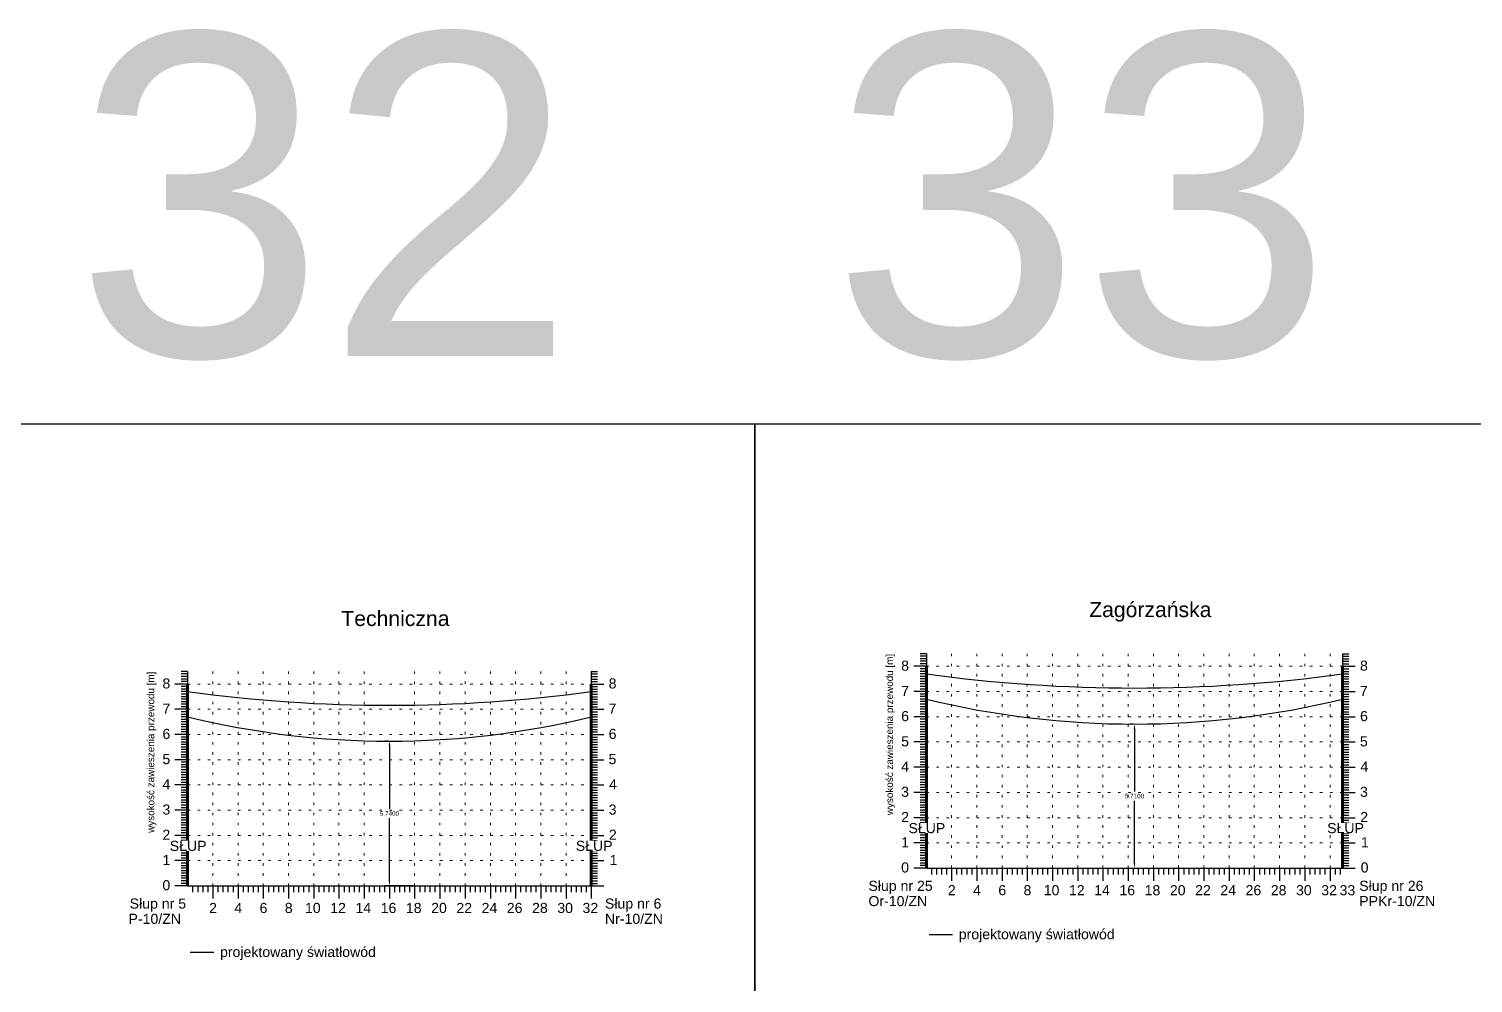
# Model space of a CAD drawing. Header units: metres. Extents: x -155 to 1812, y 681 to 886.
# Drawn here: x 625.8 to 683, y 838.4 to 876.2 of the extents above; entities that cross this region are included whole.
import ezdxf

# ---------------------------------------------------------------- set-up
doc = ezdxf.new("R2010")
doc.units = ezdxf.units.M
doc.header["$MEASUREMENT"] = 0
doc.linetypes.add('ACAD_ISO07W100', pattern=[3, 0, -3])
doc.styles.get("Standard").update_dxf_attribs({"font": 'arial.ttf'})
doc.dimstyles.get("Standard").update_dxf_attribs({"dimtxt": 0.18, "dimasz": 0.18, "dimexe": 0.18, "dimexo": 0.0625, "dimgap": 0.09, "dimtad": 0, "dimtih": 1, "dimtoh": 1, "dimdec": 4, "dimzin": 0, "dimdsep": 46, "dimtxsty": 'Standard', "dimcen": 0.09, "dimadec": 0, "dimazin": 0, "dimtfac": 1, "dimtdec": 4, "dimtofl": 0, "dimtmove": 0, "dimatfit": 3, "dimfxl": 1, "dimtolj": 1, "dimtzin": 0, "dimarcsym": 0})

# ---------------------------------------------------------------- blocks, each defined once
blk = doc.blocks.new('*D329')
at = {"color": 0, "lineweight": -2}
for p, q in [((640.001, 847.949), (639.882, 847.949)), ((640.062, 847.769), (640.062, 845.261)), ((640.062, 842.389), (640.062, 844.897)), ((640.999, 842.209), (639.882, 842.209))]:
    blk.add_line(p, q, dxfattribs=at)
at = {"color": 0}
for points in [[(640.092, 847.769), (640.032, 847.769), (640.062, 847.949)], [(640.032, 842.389), (640.092, 842.389), (640.062, 842.209)]]:
    blk.add_solid(points, dxfattribs=at)
at = {"layer": 'Defpoints', "color": 0}
for p in [(640.062, 847.949), (640.064, 847.949), (641.061, 842.209)]:
    blk.add_point(p, dxfattribs=at)
at = {"color": 0, "lineweight": 25, "insert": (640.062, 845.079), "char_height": 0.18, "attachment_point": 5}
blk.add_mtext('\\A1;5.7400', dxfattribs=at)
blk = doc.blocks.new('*D331')
at = {"color": 0, "lineweight": -2}
for p, q in [((669.53, 848.622), (669.412, 848.622)), ((669.592, 848.442), (669.592, 845.949)), ((669.592, 843.092), (669.592, 845.585)), ((664.005, 842.912), (669.772, 842.912))]:
    blk.add_line(p, q, dxfattribs=at)
at = {"color": 0}
for points in [[(669.622, 848.442), (669.562, 848.442), (669.592, 848.622)], [(669.562, 843.092), (669.622, 843.092), (669.592, 842.912)]]:
    blk.add_solid(points, dxfattribs=at)
at = {"layer": 'Defpoints', "color": 0}
for p in [(669.592, 848.622), (663.942, 842.912), (669.592, 842.912)]:
    blk.add_point(p, dxfattribs=at)
at = {"color": 0, "lineweight": 25, "insert": (669.592, 845.767), "char_height": 0.18, "attachment_point": 5}
blk.add_mtext('\\A1;5.7100', dxfattribs=at)

msp = doc.modelspace()

# ---------------------------------------------------------------- linework, layer by layer
for p, q in [((661.34212, 851.41215), (661.09212, 851.41215)), ((661.34212, 851.31215), (661.09212, 851.31215)), ((661.34212, 851.41215), (661.34212, 842.91215)), ((677.84212, 851.41215), (677.84212, 842.91215)), ((677.84212, 851.41215), (678.09212, 851.41215)), ((677.84212, 851.31215), (678.09212, 851.31215)), ((632.06122, 850.70862), (631.81122, 850.70862)), ((632.06122, 850.70862), (632.06122, 842.20862)), ((648.06122, 850.70862), (648.06122, 842.20862)), ((648.06122, 850.70862), (648.31122, 850.70862)), ((661.34212, 850.91215), (660.84212, 850.91215)), ((661.34212, 850.91215), (660.84212, 850.91215)), ((661.34212, 851.21215), (661.09212, 851.21215)), ((661.34212, 851.11215), (661.09212, 851.11215)), ((661.34212, 851.01215), (661.09212, 851.01215)), ((661.34212, 850.81215), (661.09212, 850.81215)), ((661.34212, 850.71215), (661.09212, 850.71215)), ((677.84212, 851.21215), (678.09212, 851.21215)), ((677.84212, 851.11215), (678.09212, 851.11215)), ((677.84212, 851.01215), (678.09212, 851.01215)), ((677.84212, 850.91215), (678.34212, 850.91215)), ((677.84212, 850.91215), (678.34212, 850.91215)), ((677.84212, 850.81215), (678.09212, 850.81215)), ((677.84212, 850.71215), (678.09212, 850.71215)), ((632.06122, 850.20862), (631.56122, 850.20862)), ((632.06122, 850.20862), (631.56122, 850.20862)), ((632.06122, 850.60862), (631.81122, 850.60862)), ((632.06122, 850.50862), (631.81122, 850.50862)), ((632.06122, 850.40862), (631.81122, 850.40862)), ((632.06122, 850.30862), (631.81122, 850.30862)), ((632.06122, 850.10862), (631.81122, 850.10862)), ((648.06122, 850.60862), (648.31122, 850.60862)), ((648.06122, 850.50862), (648.31122, 850.50862)), ((648.06122, 850.40862), (648.31122, 850.40862)), ((648.06122, 850.30862), (648.31122, 850.30862)), ((648.06122, 850.20862), (648.56122, 850.20862)), ((648.06122, 850.20862), (648.56122, 850.20862)), ((648.06122, 850.10862), (648.31122, 850.10862)), ((661.34212, 850.61215), (661.09212, 850.61215)), ((661.34212, 850.51215), (661.09212, 850.51215)), ((661.34212, 850.41215), (661.09212, 850.41215)), ((661.34212, 850.31215), (661.09212, 850.31215)), ((661.34212, 850.21215), (661.09212, 850.21215)), ((661.34212, 850.11215), (661.09212, 850.11215)), ((677.84212, 850.61215), (678.09212, 850.61215)), ((677.84212, 850.51215), (678.09212, 850.51215)), ((677.84212, 850.41215), (678.09212, 850.41215)), ((677.84212, 850.31215), (678.09212, 850.31215)), ((677.84212, 850.21215), (678.09212, 850.21215)), ((677.84212, 850.11215), (678.09212, 850.11215)), ((632.06122, 850.00862), (631.81122, 850.00862)), ((632.06122, 849.90862), (631.81122, 849.90862)), ((632.06122, 849.80862), (631.81122, 849.80862)), ((632.06122, 849.70862), (631.81122, 849.70862)), ((632.06122, 849.60862), (631.81122, 849.60862)), ((632.06122, 849.50862), (631.81122, 849.50862)), ((648.06122, 850.00862), (648.31122, 850.00862)), ((648.06122, 849.90862), (648.31122, 849.90862)), ((648.06122, 849.80862), (648.31122, 849.80862)), ((648.06122, 849.70862), (648.31122, 849.70862)), ((648.06122, 849.60862), (648.31122, 849.60862)), ((648.06122, 849.50862), (648.31122, 849.50862)), ((661.34212, 849.91215), (660.84212, 849.91215)), ((661.34212, 849.91215), (660.84212, 849.91215)), ((661.34212, 850.01215), (661.09212, 850.01215)), ((661.34212, 849.81215), (661.09212, 849.81215)), ((661.34212, 849.71215), (661.09212, 849.71215)), ((661.34212, 849.61215), (661.09212, 849.61215)), ((661.34212, 849.51215), (661.09212, 849.51215)), ((677.84212, 850.01215), (678.09212, 850.01215)), ((677.84212, 849.91215), (678.34212, 849.91215)), ((677.84212, 849.91215), (678.34212, 849.91215)), ((677.84212, 849.81215), (678.09212, 849.81215)), ((677.84212, 849.71215), (678.09212, 849.71215)), ((677.84212, 849.61215), (678.09212, 849.61215)), ((677.84212, 849.51215), (678.09212, 849.51215)), ((632.06122, 849.20862), (631.56122, 849.20862)), ((632.06122, 849.20862), (631.56122, 849.20862)), ((632.06122, 849.40862), (631.81122, 849.40862)), ((632.06122, 849.30862), (631.81122, 849.30862)), ((632.06122, 849.10862), (631.81122, 849.10862)), ((632.06122, 849.00862), (631.81122, 849.00862)), ((648.06122, 849.40862), (648.31122, 849.40862)), ((648.06122, 849.30862), (648.31122, 849.30862)), ((648.06122, 849.20862), (648.56122, 849.20862)), ((648.06122, 849.20862), (648.56122, 849.20862)), ((648.06122, 849.10862), (648.31122, 849.10862)), ((648.06122, 849.00862), (648.31122, 849.00862)), ((661.34212, 849.41215), (661.09212, 849.41215)), ((661.34212, 849.31215), (661.09212, 849.31215)), ((661.34212, 849.21215), (661.09212, 849.21215)), ((661.34212, 849.11215), (661.09212, 849.11215)), ((661.34212, 849.01215), (661.09212, 849.01215)), ((677.84212, 849.41215), (678.09212, 849.41215)), ((677.84212, 849.31215), (678.09212, 849.31215)), ((677.84212, 849.21215), (678.09212, 849.21215)), ((677.84212, 849.11215), (678.09212, 849.11215)), ((677.84212, 849.01215), (678.09212, 849.01215)), ((632.06122, 848.90862), (631.81122, 848.90862)), ((632.06122, 848.80862), (631.81122, 848.80862)), ((632.06122, 848.70862), (631.81122, 848.70862)), ((632.06122, 848.60862), (631.81122, 848.60862)), ((632.06122, 848.50862), (631.81122, 848.50862)), ((632.06122, 848.40862), (631.81122, 848.40862)), ((648.06122, 848.90862), (648.31122, 848.90862)), ((648.06122, 848.80862), (648.31122, 848.80862)), ((648.06122, 848.70862), (648.31122, 848.70862)), ((648.06122, 848.60862), (648.31122, 848.60862)), ((648.06122, 848.50862), (648.31122, 848.50862)), ((648.06122, 848.40862), (648.31122, 848.40862)), ((661.34212, 848.91215), (660.84212, 848.91215)), ((661.34212, 848.91215), (660.84212, 848.91215)), ((661.34212, 848.81215), (661.09212, 848.81215)), ((661.34212, 848.71215), (661.09212, 848.71215)), ((661.34212, 848.61215), (661.09212, 848.61215)), ((661.34212, 848.51215), (661.09212, 848.51215)), ((661.34212, 848.41215), (661.09212, 848.41215)), ((677.84212, 848.91215), (678.34212, 848.91215)), ((677.84212, 848.91215), (678.34212, 848.91215)), ((677.84212, 848.81215), (678.09212, 848.81215)), ((677.84212, 848.71215), (678.09212, 848.71215)), ((677.84212, 848.61215), (678.09212, 848.61215)), ((677.84212, 848.51215), (678.09212, 848.51215)), ((677.84212, 848.41215), (678.09212, 848.41215)), ((632.06122, 848.20862), (631.56122, 848.20862)), ((632.06122, 848.20862), (631.56122, 848.20862)), ((632.06122, 848.30862), (631.81122, 848.30862)), ((632.06122, 848.10862), (631.81122, 848.10862)), ((632.06122, 848.00862), (631.81122, 848.00862)), ((632.06122, 847.90862), (631.81122, 847.90862)), ((632.06122, 847.80862), (631.81122, 847.80862)), ((648.06122, 848.30862), (648.31122, 848.30862)), ((648.06122, 848.20862), (648.56122, 848.20862)), ((648.06122, 848.20862), (648.56122, 848.20862)), ((648.06122, 848.10862), (648.31122, 848.10862)), ((648.06122, 848.00862), (648.31122, 848.00862)), ((648.06122, 847.90862), (648.31122, 847.90862)), ((648.06122, 847.80862), (648.31122, 847.80862)), ((661.34212, 847.91215), (660.84212, 847.91215)), ((661.34212, 847.91215), (660.84212, 847.91215)), ((661.34212, 848.31215), (661.09212, 848.31215)), ((661.34212, 848.21215), (661.09212, 848.21215)), ((661.34212, 848.11215), (661.09212, 848.11215)), ((661.34212, 848.01215), (661.09212, 848.01215)), ((661.34212, 847.81215), (661.09212, 847.81215)), ((677.84212, 848.31215), (678.09212, 848.31215)), ((677.84212, 848.21215), (678.09212, 848.21215)), ((677.84212, 848.11215), (678.09212, 848.11215)), ((677.84212, 848.01215), (678.09212, 848.01215)), ((677.84212, 847.91215), (678.34212, 847.91215)), ((677.84212, 847.91215), (678.34212, 847.91215)), ((677.84212, 847.81215), (678.09212, 847.81215)), ((632.06122, 847.70862), (631.81122, 847.70862)), ((632.06122, 847.60862), (631.81122, 847.60862)), ((632.06122, 847.50862), (631.81122, 847.50862)), ((632.06122, 847.40862), (631.81122, 847.40862)), ((632.06122, 847.30862), (631.81122, 847.30862)), ((648.06122, 847.70862), (648.31122, 847.70862)), ((648.06122, 847.60862), (648.31122, 847.60862)), ((648.06122, 847.50862), (648.31122, 847.50862)), ((648.06122, 847.40862), (648.31122, 847.40862)), ((648.06122, 847.30862), (648.31122, 847.30862)), ((661.34212, 847.71215), (661.09212, 847.71215)), ((661.34212, 847.61215), (661.09212, 847.61215)), ((661.34212, 847.51215), (661.09212, 847.51215)), ((661.34212, 847.41215), (661.09212, 847.41215)), ((661.34212, 847.31215), (661.09212, 847.31215)), ((661.34212, 847.21215), (661.09212, 847.21215)), ((677.84212, 847.71215), (678.09212, 847.71215)), ((677.84212, 847.61215), (678.09212, 847.61215)), ((677.84212, 847.51215), (678.09212, 847.51215)), ((677.84212, 847.41215), (678.09212, 847.41215)), ((677.84212, 847.31215), (678.09212, 847.31215)), ((677.84212, 847.21215), (678.09212, 847.21215)), ((632.06122, 847.20862), (631.56122, 847.20862)), ((632.06122, 847.20862), (631.56122, 847.20862)), ((632.06122, 847.10862), (631.81122, 847.10862)), ((632.06122, 847.00862), (631.81122, 847.00862)), ((632.06122, 846.90862), (631.81122, 846.90862)), ((632.06122, 846.80862), (631.81122, 846.80862)), ((632.06122, 846.70862), (631.81122, 846.70862)), ((648.06122, 847.20862), (648.56122, 847.20862)), ((648.06122, 847.20862), (648.56122, 847.20862)), ((648.06122, 847.10862), (648.31122, 847.10862)), ((648.06122, 847.00862), (648.31122, 847.00862)), ((648.06122, 846.90862), (648.31122, 846.90862)), ((648.06122, 846.80862), (648.31122, 846.80862)), ((648.06122, 846.70862), (648.31122, 846.70862)), ((661.34212, 846.91215), (660.84212, 846.91215)), ((661.34212, 846.91215), (660.84212, 846.91215)), ((661.34212, 847.11215), (661.09212, 847.11215)), ((661.34212, 847.01215), (661.09212, 847.01215)), ((661.34212, 846.81215), (661.09212, 846.81215)), ((661.34212, 846.71215), (661.09212, 846.71215)), ((677.84212, 847.11215), (678.09212, 847.11215)), ((677.84212, 847.01215), (678.09212, 847.01215)), ((677.84212, 846.91215), (678.34212, 846.91215)), ((677.84212, 846.91215), (678.34212, 846.91215)), ((677.84212, 846.81215), (678.09212, 846.81215)), ((677.84212, 846.71215), (678.09212, 846.71215)), ((632.06122, 846.20862), (631.56122, 846.20862)), ((632.06122, 846.20862), (631.56122, 846.20862)), ((632.06122, 846.60862), (631.81122, 846.60862)), ((632.06122, 846.50862), (631.81122, 846.50862)), ((632.06122, 846.40862), (631.81122, 846.40862)), ((632.06122, 846.30862), (631.81122, 846.30862)), ((632.06122, 846.10862), (631.81122, 846.10862)), ((648.06122, 846.60862), (648.31122, 846.60862)), ((648.06122, 846.50862), (648.31122, 846.50862)), ((648.06122, 846.40862), (648.31122, 846.40862)), ((648.06122, 846.30862), (648.31122, 846.30862)), ((648.06122, 846.20862), (648.56122, 846.20862)), ((648.06122, 846.20862), (648.56122, 846.20862)), ((648.06122, 846.10862), (648.31122, 846.10862)), ((661.34212, 846.61215), (661.09212, 846.61215)), ((661.34212, 846.51215), (661.09212, 846.51215)), ((661.34212, 846.41215), (661.09212, 846.41215)), ((661.34212, 846.31215), (661.09212, 846.31215)), ((661.34212, 846.21215), (661.09212, 846.21215)), ((661.34212, 846.11215), (661.09212, 846.11215)), ((677.84212, 846.61215), (678.09212, 846.61215)), ((677.84212, 846.51215), (678.09212, 846.51215)), ((677.84212, 846.41215), (678.09212, 846.41215)), ((677.84212, 846.31215), (678.09212, 846.31215)), ((677.84212, 846.21215), (678.09212, 846.21215)), ((677.84212, 846.11215), (678.09212, 846.11215)), ((632.06122, 846.00862), (631.81122, 846.00862)), ((632.06122, 845.90862), (631.81122, 845.90862)), ((632.06122, 845.80862), (631.81122, 845.80862)), ((632.06122, 845.70862), (631.81122, 845.70862)), ((632.06122, 845.60862), (631.81122, 845.60862)), ((632.06122, 845.50862), (631.81122, 845.50862)), ((648.06122, 846.00862), (648.31122, 846.00862)), ((648.06122, 845.90862), (648.31122, 845.90862)), ((648.06122, 845.80862), (648.31122, 845.80862)), ((648.06122, 845.70862), (648.31122, 845.70862)), ((648.06122, 845.60862), (648.31122, 845.60862)), ((648.06122, 845.50862), (648.31122, 845.50862)), ((661.34212, 845.91215), (660.84212, 845.91215)), ((661.34212, 845.91215), (660.84212, 845.91215)), ((661.34212, 846.01215), (661.09212, 846.01215)), ((661.34212, 845.81215), (661.09212, 845.81215)), ((661.34212, 845.71215), (661.09212, 845.71215)), ((661.34212, 845.61215), (661.09212, 845.61215)), ((661.34212, 845.51215), (661.09212, 845.51215)), ((677.84212, 846.01215), (678.09212, 846.01215)), ((677.84212, 845.91215), (678.34212, 845.91215)), ((677.84212, 845.91215), (678.34212, 845.91215)), ((677.84212, 845.81215), (678.09212, 845.81215)), ((677.84212, 845.71215), (678.09212, 845.71215)), ((677.84212, 845.61215), (678.09212, 845.61215)), ((677.84212, 845.51215), (678.09212, 845.51215)), ((632.06122, 845.20862), (631.56122, 845.20862)), ((632.06122, 845.20862), (631.56122, 845.20862)), ((632.06122, 845.40862), (631.81122, 845.40862)), ((632.06122, 845.30862), (631.81122, 845.30862)), ((632.06122, 845.10862), (631.81122, 845.10862)), ((632.06122, 845.00862), (631.81122, 845.00862)), ((648.06122, 845.40862), (648.31122, 845.40862)), ((648.06122, 845.30862), (648.31122, 845.30862)), ((648.06122, 845.20862), (648.56122, 845.20862)), ((648.06122, 845.20862), (648.56122, 845.20862)), ((648.06122, 845.10862), (648.31122, 845.10862)), ((648.06122, 845.00862), (648.31122, 845.00862)), ((661.34212, 845.41215), (661.09212, 845.41215)), ((661.34212, 845.31215), (661.09212, 845.31215)), ((661.34212, 845.21215), (661.09212, 845.21215)), ((661.34212, 845.11215), (661.09212, 845.11215)), ((661.34212, 845.01215), (661.09212, 845.01215)), ((677.84212, 845.41215), (678.09212, 845.41215)), ((677.84212, 845.31215), (678.09212, 845.31215)), ((677.84212, 845.21215), (678.09212, 845.21215)), ((677.84212, 845.11215), (678.09212, 845.11215)), ((677.84212, 845.01215), (678.09212, 845.01215)), ((632.06122, 844.90862), (631.81122, 844.90862)), ((632.06122, 844.80862), (631.81122, 844.80862)), ((632.06122, 844.70862), (631.81122, 844.70862)), ((632.06122, 844.60862), (631.81122, 844.60862)), ((632.06122, 844.50862), (631.81122, 844.50862)), ((632.06122, 844.40862), (631.81122, 844.40862)), ((648.06122, 844.90862), (648.31122, 844.90862)), ((648.06122, 844.80862), (648.31122, 844.80862)), ((648.06122, 844.70862), (648.31122, 844.70862)), ((648.06122, 844.60862), (648.31122, 844.60862)), ((648.06122, 844.50862), (648.31122, 844.50862)), ((648.06122, 844.40862), (648.31122, 844.40862)), ((661.34212, 844.91215), (660.84212, 844.91215)), ((661.34212, 844.91215), (660.84212, 844.91215)), ((661.34212, 844.81215), (661.09212, 844.81215)), ((661.34212, 844.71215), (661.09212, 844.71215)), ((661.34212, 844.61215), (661.09212, 844.61215)), ((661.34212, 844.51215), (661.09212, 844.51215)), ((661.34212, 844.41215), (661.09212, 844.41215)), ((677.84212, 844.91215), (678.34212, 844.91215)), ((677.84212, 844.91215), (678.34212, 844.91215)), ((677.84212, 844.81215), (678.09212, 844.81215)), ((677.84212, 844.71215), (678.09212, 844.71215)), ((677.84212, 844.61215), (678.09212, 844.61215)), ((677.84212, 844.51215), (678.09212, 844.51215)), ((677.84212, 844.41215), (678.09212, 844.41215)), ((632.06122, 844.20862), (631.56122, 844.20862)), ((632.06122, 844.20862), (631.56122, 844.20862)), ((632.06122, 844.30862), (631.81122, 844.30862)), ((632.06122, 844.10862), (631.81122, 844.10862)), ((632.06122, 844.00862), (631.81122, 844.00862)), ((632.06122, 843.90862), (631.81122, 843.90862)), ((632.06122, 843.80862), (631.81122, 843.80862)), ((648.06122, 844.30862), (648.31122, 844.30862)), ((648.06122, 844.20862), (648.56122, 844.20862)), ((648.06122, 844.20862), (648.56122, 844.20862)), ((648.06122, 844.10862), (648.31122, 844.10862)), ((648.06122, 844.00862), (648.31122, 844.00862)), ((648.06122, 843.90862), (648.31122, 843.90862)), ((648.06122, 843.80862), (648.31122, 843.80862)), ((661.34212, 843.91215), (660.84212, 843.91215)), ((661.34212, 843.91215), (660.84212, 843.91215)), ((661.34212, 844.31215), (661.09212, 844.31215)), ((661.34212, 844.21215), (661.09212, 844.21215)), ((661.34212, 844.11215), (661.09212, 844.11215)), ((661.34212, 844.01215), (661.09212, 844.01215)), ((661.34212, 843.81215), (661.09212, 843.81215)), ((677.84212, 844.31215), (678.09212, 844.31215)), ((677.84212, 844.21215), (678.09212, 844.21215)), ((677.84212, 844.11215), (678.09212, 844.11215)), ((677.84212, 844.01215), (678.09212, 844.01215)), ((677.84212, 843.91215), (678.34212, 843.91215)), ((677.84212, 843.91215), (678.34212, 843.91215)), ((677.84212, 843.81215), (678.09212, 843.81215)), ((632.06122, 843.20862), (631.56122, 843.20862)), ((632.06122, 843.20862), (631.56122, 843.20862)), ((632.06122, 843.70862), (631.81122, 843.70862)), ((632.06122, 843.60862), (631.81122, 843.60862)), ((632.06122, 843.50862), (631.81122, 843.50862)), ((632.06122, 843.40862), (631.81122, 843.40862)), ((632.06122, 843.30862), (631.81122, 843.30862)), ((648.06122, 843.70862), (648.31122, 843.70862)), ((648.06122, 843.60862), (648.31122, 843.60862)), ((648.06122, 843.50862), (648.31122, 843.50862)), ((648.06122, 843.40862), (648.31122, 843.40862)), ((648.06122, 843.30862), (648.31122, 843.30862)), ((648.06122, 843.20862), (648.56122, 843.20862)), ((648.06122, 843.20862), (648.56122, 843.20862)), ((661.34212, 843.71215), (661.09212, 843.71215)), ((661.34212, 843.61215), (661.09212, 843.61215)), ((661.34212, 843.51215), (661.09212, 843.51215)), ((661.34212, 843.41215), (661.09212, 843.41215)), ((661.34212, 843.31215), (661.09212, 843.31215)), ((661.34212, 843.21215), (661.09212, 843.21215)), ((677.84212, 843.71215), (678.09212, 843.71215)), ((677.84212, 843.61215), (678.09212, 843.61215)), ((677.84212, 843.51215), (678.09212, 843.51215)), ((677.84212, 843.41215), (678.09212, 843.41215)), ((677.84212, 843.31215), (678.09212, 843.31215)), ((677.84212, 843.21215), (678.09212, 843.21215)), ((632.06122, 843.10862), (631.81122, 843.10862)), ((632.06122, 843.00862), (631.81122, 843.00862)), ((632.06122, 842.90862), (631.81122, 842.90862)), ((632.06122, 842.80862), (631.81122, 842.80862)), ((632.06122, 842.70862), (631.81122, 842.70862)), ((648.06122, 843.10862), (648.31122, 843.10862)), ((648.06122, 843.00862), (648.31122, 843.00862)), ((648.06122, 842.90862), (648.31122, 842.90862)), ((648.06122, 842.80862), (648.31122, 842.80862)), ((648.06122, 842.70862), (648.31122, 842.70862)), ((661.34212, 842.91215), (660.84212, 842.91215)), ((661.34212, 843.11215), (661.09212, 843.11215)), ((661.34212, 843.01215), (661.09212, 843.01215)), ((661.34212, 842.91215), (661.09212, 842.91215)), ((661.34212, 842.91215), (677.84212, 842.91215)), ((661.54212, 842.91215), (661.54212, 842.66215)), ((661.74212, 842.91215), (661.74212, 842.66215)), ((661.94212, 842.91215), (661.94212, 842.66215)), ((662.14212, 842.91215), (662.14212, 842.66215)), ((662.34212, 842.91215), (662.34212, 842.41215)), ((662.54212, 842.91215), (662.54212, 842.66215)), ((662.74212, 842.91215), (662.74212, 842.66215)), ((662.94212, 842.91215), (662.94212, 842.66215)), ((663.14212, 842.91215), (663.14212, 842.66215)), ((663.34212, 842.91215), (663.34212, 842.41215)), ((663.54212, 842.91215), (663.54212, 842.66215)), ((663.74212, 842.91215), (663.74212, 842.66215)), ((663.94212, 842.91215), (663.94212, 842.66215)), ((664.14212, 842.91215), (664.14212, 842.66215)), ((664.34212, 842.91215), (664.34212, 842.41215)), ((664.54212, 842.91215), (664.54212, 842.66215)), ((664.74212, 842.91215), (664.74212, 842.66215)), ((664.94212, 842.91215), (664.94212, 842.66215)), ((665.14212, 842.91215), (665.14212, 842.66215)), ((665.34212, 842.91215), (665.34212, 842.41215)), ((665.54212, 842.91215), (665.54212, 842.66215)), ((665.74212, 842.91215), (665.74212, 842.66215)), ((665.94212, 842.91215), (665.94212, 842.66215)), ((666.14212, 842.91215), (666.14212, 842.66215)), ((666.34212, 842.91215), (666.34212, 842.41215)), ((666.54212, 842.91215), (666.54212, 842.66215)), ((666.74212, 842.91215), (666.74212, 842.66215)), ((666.94212, 842.91215), (666.94212, 842.66215)), ((667.14212, 842.91215), (667.14212, 842.66215)), ((667.34212, 842.91215), (667.34212, 842.41215)), ((667.54212, 842.91215), (667.54212, 842.66215)), ((667.74212, 842.91215), (667.74212, 842.66215)), ((667.94212, 842.91215), (667.94212, 842.66215)), ((668.14212, 842.91215), (668.14212, 842.66215)), ((668.34212, 842.91215), (668.34212, 842.41215)), ((668.54212, 842.91215), (668.54212, 842.66215)), ((668.74212, 842.91215), (668.74212, 842.66215)), ((668.94212, 842.91215), (668.94212, 842.66215)), ((669.14212, 842.91215), (669.14212, 842.66215)), ((669.34212, 842.91215), (669.34212, 842.41215)), ((669.54212, 842.91215), (669.54212, 842.66215)), ((669.74212, 842.91215), (669.74212, 842.66215)), ((669.94212, 842.91215), (669.94212, 842.66215)), ((670.14212, 842.91215), (670.14212, 842.66215)), ((670.34212, 842.91215), (670.34212, 842.41215)), ((670.54212, 842.91215), (670.54212, 842.66215)), ((670.74212, 842.91215), (670.74212, 842.66215)), ((670.94212, 842.91215), (670.94212, 842.66215)), ((671.14212, 842.91215), (671.14212, 842.66215)), ((671.34212, 842.91215), (671.34212, 842.41215)), ((671.54212, 842.91215), (671.54212, 842.66215)), ((671.74212, 842.91215), (671.74212, 842.66215)), ((671.94212, 842.91215), (671.94212, 842.66215)), ((672.14212, 842.91215), (672.14212, 842.66215)), ((672.34212, 842.91215), (672.34212, 842.41215)), ((672.54212, 842.91215), (672.54212, 842.66215)), ((672.74212, 842.91215), (672.74212, 842.66215)), ((672.94212, 842.91215), (672.94212, 842.66215)), ((673.14212, 842.91215), (673.14212, 842.66215)), ((673.34212, 842.91215), (673.34212, 842.41215)), ((673.54212, 842.91215), (673.54212, 842.66215)), ((673.74212, 842.91215), (673.74212, 842.66215)), ((673.94212, 842.91215), (673.94212, 842.66215)), ((674.14212, 842.91215), (674.14212, 842.66215)), ((674.34212, 842.91215), (674.34212, 842.41215)), ((674.54212, 842.91215), (674.54212, 842.66215)), ((674.74212, 842.91215), (674.74212, 842.66215)), ((674.94212, 842.91215), (674.94212, 842.66215)), ((675.14212, 842.91215), (675.14212, 842.66215)), ((675.34212, 842.91215), (675.34212, 842.41215)), ((675.54212, 842.91215), (675.54212, 842.66215)), ((675.74212, 842.91215), (675.74212, 842.66215)), ((675.94212, 842.91215), (675.94212, 842.66215)), ((676.14212, 842.91215), (676.14212, 842.66215)), ((676.34212, 842.91215), (676.34212, 842.41215)), ((676.54212, 842.91215), (676.54212, 842.66215)), ((676.74212, 842.91215), (676.74212, 842.66215)), ((676.94212, 842.91215), (676.94212, 842.66215)), ((677.14212, 842.91215), (677.14212, 842.66215)), ((677.34212, 842.91215), (677.34212, 842.41215)), ((677.54212, 842.91215), (677.54212, 842.66215)), ((677.74212, 842.91215), (677.74212, 842.66215)), ((677.84212, 843.11215), (678.09212, 843.11215)), ((677.84212, 843.01215), (678.09212, 843.01215)), ((677.84212, 842.91215), (678.34212, 842.91215)), ((677.84212, 842.91215), (678.09212, 842.91215)), ((632.06122, 842.20862), (631.56122, 842.20862)), ((632.06122, 842.60862), (631.81122, 842.60862)), ((632.06122, 842.50862), (631.81122, 842.50862)), ((632.06122, 842.40862), (631.81122, 842.40862)), ((632.06122, 842.30862), (631.81122, 842.30862)), ((632.06122, 842.20862), (631.81122, 842.20862)), ((632.06122, 842.20862), (648.06122, 842.20862)), ((632.26122, 842.20862), (632.26122, 841.95862)), ((632.46122, 842.20862), (632.46122, 841.95862)), ((632.66122, 842.20862), (632.66122, 841.95862)), ((632.86122, 842.20862), (632.86122, 841.95862)), ((633.06122, 842.20862), (633.06122, 841.70862)), ((633.26122, 842.20862), (633.26122, 841.95862)), ((633.46122, 842.20862), (633.46122, 841.95862)), ((633.66122, 842.20862), (633.66122, 841.95862)), ((633.86122, 842.20862), (633.86122, 841.95862)), ((634.06122, 842.20862), (634.06122, 841.70862)), ((634.26122, 842.20862), (634.26122, 841.95862)), ((634.46122, 842.20862), (634.46122, 841.95862)), ((634.66122, 842.20862), (634.66122, 841.95862)), ((634.86122, 842.20862), (634.86122, 841.95862)), ((635.06122, 842.20862), (635.06122, 841.70862)), ((635.26122, 842.20862), (635.26122, 841.95862)), ((635.46122, 842.20862), (635.46122, 841.95862)), ((635.66122, 842.20862), (635.66122, 841.95862)), ((635.86122, 842.20862), (635.86122, 841.95862)), ((636.06122, 842.20862), (636.06122, 841.70862)), ((636.26122, 842.20862), (636.26122, 841.95862)), ((636.46122, 842.20862), (636.46122, 841.95862)), ((636.66122, 842.20862), (636.66122, 841.95862)), ((636.86122, 842.20862), (636.86122, 841.95862)), ((637.06122, 842.20862), (637.06122, 841.70862)), ((637.26122, 842.20862), (637.26122, 841.95862)), ((637.46122, 842.20862), (637.46122, 841.95862)), ((637.66122, 842.20862), (637.66122, 841.95862)), ((637.86122, 842.20862), (637.86122, 841.95862)), ((638.06122, 842.20862), (638.06122, 841.70862)), ((638.26122, 842.20862), (638.26122, 841.95862)), ((638.46122, 842.20862), (638.46122, 841.95862)), ((638.66122, 842.20862), (638.66122, 841.95862)), ((638.86122, 842.20862), (638.86122, 841.95862)), ((639.06122, 842.20862), (639.06122, 841.70862)), ((639.26122, 842.20862), (639.26122, 841.95862)), ((639.46122, 842.20862), (639.46122, 841.95862)), ((639.66122, 842.20862), (639.66122, 841.95862)), ((639.86122, 842.20862), (639.86122, 841.95862)), ((640.06122, 842.20862), (640.06122, 841.70862)), ((640.26122, 842.20862), (640.26122, 841.95862)), ((640.46122, 842.20862), (640.46122, 841.95862)), ((640.66122, 842.20862), (640.66122, 841.95862)), ((640.86122, 842.20862), (640.86122, 841.95862)), ((641.06122, 842.20862), (641.06122, 841.70862)), ((641.26122, 842.20862), (641.26122, 841.95862)), ((641.46122, 842.20862), (641.46122, 841.95862)), ((641.66122, 842.20862), (641.66122, 841.95862)), ((641.86122, 842.20862), (641.86122, 841.95862)), ((642.06122, 842.20862), (642.06122, 841.70862)), ((642.26122, 842.20862), (642.26122, 841.95862)), ((642.46122, 842.20862), (642.46122, 841.95862)), ((642.66122, 842.20862), (642.66122, 841.95862)), ((642.86122, 842.20862), (642.86122, 841.95862)), ((643.06122, 842.20862), (643.06122, 841.70862)), ((643.26122, 842.20862), (643.26122, 841.95862)), ((643.46122, 842.20862), (643.46122, 841.95862)), ((643.66122, 842.20862), (643.66122, 841.95862)), ((643.86122, 842.20862), (643.86122, 841.95862)), ((644.06122, 842.20862), (644.06122, 841.70862)), ((644.26122, 842.20862), (644.26122, 841.95862)), ((644.46122, 842.20862), (644.46122, 841.95862)), ((644.66122, 842.20862), (644.66122, 841.95862)), ((644.86122, 842.20862), (644.86122, 841.95862)), ((645.06122, 842.20862), (645.06122, 841.70862)), ((645.26122, 842.20862), (645.26122, 841.95862)), ((645.46122, 842.20862), (645.46122, 841.95862)), ((645.66122, 842.20862), (645.66122, 841.95862)), ((645.86122, 842.20862), (645.86122, 841.95862)), ((646.06122, 842.20862), (646.06122, 841.70862)), ((646.26122, 842.20862), (646.26122, 841.95862)), ((646.46122, 842.20862), (646.46122, 841.95862)), ((646.66122, 842.20862), (646.66122, 841.95862)), ((646.86122, 842.20862), (646.86122, 841.95862)), ((647.06122, 842.20862), (647.06122, 841.70862)), ((647.26122, 842.20862), (647.26122, 841.95862)), ((647.46122, 842.20862), (647.46122, 841.95862)), ((647.66122, 842.20862), (647.66122, 841.95862)), ((647.86122, 842.20862), (647.86122, 841.95862)), ((647.86122, 842.20862), (647.86122, 841.95862)), ((648.06122, 842.60862), (648.31122, 842.60862)), ((648.06122, 842.50862), (648.31122, 842.50862)), ((648.06122, 842.40862), (648.31122, 842.40862)), ((648.06122, 842.30862), (648.31122, 842.30862)), ((648.06122, 842.20862), (648.06122, 841.70862)), ((648.06122, 842.20862), (648.56122, 842.20862)), ((648.06122, 842.20862), (648.31122, 842.20862))]:
    msp.add_line(p, q)
at = {"linetype": 'ACAD_ISO07W100', "lineweight": 15, "ltscale": 0.1}
for p, q in [((662.34212, 842.91215), (662.34212, 851.41215)), ((663.34212, 842.91215), (663.34212, 851.41215)), ((664.34212, 842.91215), (664.34212, 851.41215)), ((665.34212, 842.91215), (665.34212, 851.41215)), ((666.34212, 842.91215), (666.34212, 851.41215)), ((667.34212, 842.91215), (667.34212, 851.41215)), ((668.34212, 842.91215), (668.34212, 851.41215)), ((669.34212, 842.91215), (669.34212, 851.41215)), ((670.34212, 842.91215), (670.34212, 851.41215)), ((671.34212, 842.91215), (671.34212, 851.41215)), ((672.34212, 842.91215), (672.34212, 851.41215)), ((673.34212, 842.91215), (673.34212, 851.41215)), ((674.34212, 842.91215), (674.34212, 851.41215)), ((675.34212, 842.91215), (675.34212, 851.41215)), ((676.34212, 842.91215), (676.34212, 851.41215)), ((677.34212, 842.91215), (677.34212, 851.41215)), ((677.84212, 842.91215), (677.84212, 851.41215)), ((633.06122, 842.20862), (633.06122, 850.70862)), ((634.06122, 842.20862), (634.06122, 850.70862)), ((635.06122, 842.20862), (635.06122, 850.70862)), ((636.06122, 842.20862), (636.06122, 850.70862)), ((637.06122, 842.20862), (637.06122, 850.70862)), ((638.06122, 842.20862), (638.06122, 850.70862)), ((639.06122, 842.20862), (639.06122, 850.70862)), ((641.06122, 842.20862), (641.06122, 850.70862)), ((642.06122, 842.20862), (642.06122, 850.70862)), ((643.06122, 842.20862), (643.06122, 850.70862)), ((644.06122, 842.20862), (644.06122, 850.70862)), ((645.06122, 842.20862), (645.06122, 850.70862)), ((646.06122, 842.20862), (646.06122, 850.70862)), ((647.06122, 842.20862), (647.06122, 850.70862)), ((648.06122, 842.20862), (648.06122, 850.70862)), ((661.34212, 850.91215), (677.84212, 850.91215)), ((632.06122, 850.20862), (648.06122, 850.20862)), ((661.34212, 849.91215), (677.84212, 849.91215)), ((632.06122, 849.20862), (648.06122, 849.20862)), ((661.34212, 848.91215), (677.84212, 848.91215)), ((632.06122, 848.20862), (648.06122, 848.20862)), ((661.34212, 847.91215), (677.84212, 847.91215)), ((632.06122, 847.20862), (648.06122, 847.20862)), ((661.34212, 846.91215), (677.84212, 846.91215)), ((632.06122, 846.20862), (648.06122, 846.20862)), ((661.34212, 845.91215), (677.84212, 845.91215)), ((632.06122, 845.20862), (648.06122, 845.20862)), ((661.34212, 844.91215), (677.84212, 844.91215)), ((632.06122, 844.20862), (648.06122, 844.20862)), ((661.34212, 843.91215), (677.84212, 843.91215)), ((632.06122, 843.20862), (648.06122, 843.20862)), ((661.34212, 842.91215), (677.84212, 842.91215))]:
    msp.add_line(p, q, dxfattribs=at)
at = {"lineweight": 100}
for p, q in [((661.34212, 850.91215), (661.34212, 842.91215)), ((677.84212, 850.91215), (677.84212, 842.91215)), ((632.06122, 850.20862), (632.06122, 842.20862)), ((648.06122, 850.20862), (648.06122, 842.20862))]:
    msp.add_line(p, q, dxfattribs=at)
at = {"lineweight": 25}
msp.add_line((677.34212, 842.91215), (677.84212, 842.91215), dxfattribs=at)
at = {"color": 3, "lineweight": 25}
for p, q in [((661.44768, 840.28193), (662.37826, 840.28193)), ((632.16677, 839.5784), (633.09736, 839.5784))]:
    msp.add_line(p, q, dxfattribs=at)
at = {"lineweight": 25}
for points in [[(624.54271, 860.52182), (654.54271, 860.52182), (654.54271, 830.52182), (624.54271, 830.52182), (624.54271, 860.52182)], [(654.54271, 860.52182), (684.54271, 860.52182), (684.54271, 830.52182), (654.54271, 830.52182), (654.54271, 860.52182)]]:
    msp.add_lwpolyline(points, dxfattribs=at)
at = {"lineweight": 30}
for centre, radius, start, end in [((669.59212, 911.10224), 61.05009, 262.2335773, 277.7664227), ((640.06122, 908.89788), 59.52926, 262.2767852, 277.7232148)]:
    msp.add_arc(centre, radius, start, end, dxfattribs=at)
at = {"color": 3, "lineweight": 30}
for centre, radius, start, end in [((669.59212, 883.49215), 34.87, 256.314453, 283.685547), ((640.06122, 881.70661), 33.75957, 256.292233, 283.707767)]:
    msp.add_arc(centre, radius, start, end, dxfattribs=at)

# ---------------------------------------------------------------- texts
at = {"lineweight": 25}
for s, p in [('32', (627.58131, 863.21103)), ('33', (657.58131, 863.21103))]:
    msp.add_text(s, height=12.782133, dxfattribs=at).set_placement(p)
for s, height, p in [('Techniczna', 0.6, (638.15559, 852.51019)), ('Zagórzańska', 0.6, (667.79703, 852.8633)), ('8', 0.4, (660.34487, 850.73806)), ('8', 0.4, (678.53052, 850.73806)), ('8', 0.4, (631.06396, 850.03453)), ('8', 0.4, (648.74961, 850.03453)), ('7', 0.4, (660.34487, 849.73806)), ('7', 0.4, (678.52751, 849.73806)), ('7', 0.4, (631.06396, 849.03453)), ('7', 0.4, (648.74661, 849.03453)), ('6', 0.4, (660.34487, 848.73806)), ('6', 0.4, (678.53324, 848.73806)), ('6', 0.4, (631.06396, 848.03453)), ('6', 0.4, (648.75234, 848.03453)), ('5', 0.4, (660.34487, 847.73806)), ('5', 0.4, (678.52779, 847.73806)), ('5', 0.4, (631.06396, 847.03453)), ('5', 0.4, (648.74688, 847.03453)), ('4', 0.4, (660.34487, 846.73806)), ('4', 0.4, (678.54852, 846.73806)), ('4', 0.4, (631.06396, 846.03453)), ('4', 0.4, (648.76762, 846.03453)), ('3', 0.4, (660.34487, 845.73806)), ('3', 0.4, (678.53052, 845.73806)), ('3', 0.4, (631.06396, 845.03453)), ('3', 0.4, (648.74961, 845.03453)), ('2', 0.4, (660.34487, 844.73806)), ('2', 0.4, (678.5417, 844.73806)), ('2', 0.4, (631.06396, 844.03453)), ('2', 0.4, (648.7608, 844.03453)), ('1', 0.4, (660.34487, 843.73806)), ('1', 0.4, (678.57035, 843.73806)), ('1', 0.4, (631.06396, 843.03453)), ('1', 0.4, (648.78945, 843.03453)), ('0', 0.4, (660.34487, 842.73806)), ('0', 0.4, (678.55838, 842.73806)), ('0', 0.4, (631.06396, 842.03453)), ('Słup nr 25', 0.4, (659.04688, 842.01023)), ('2', 0.4, (662.19531, 841.83647)), ('4', 0.4, (663.19531, 841.83647)), ('6', 0.4, (664.19531, 841.83647)), ('8', 0.4, (665.19531, 841.83647)), ('10', 0.4, (665.99531, 841.83647)), ('12', 0.4, (666.99531, 841.83647)), ('14', 0.4, (667.99531, 841.83647)), ('16', 0.4, (668.99531, 841.83647)), ('18', 0.4, (669.99531, 841.83647)), ('20', 0.4, (670.99531, 841.83647)), ('22', 0.4, (671.99531, 841.83647)), ('24', 0.4, (672.99531, 841.83647)), ('26', 0.4, (673.99531, 841.83647)), ('28', 0.4, (674.99531, 841.83647)), ('30', 0.4, (675.99531, 841.83647)), ('32', 0.4, (676.99531, 841.83647)), ('33', 0.4, (677.72248, 841.83647)), ('Słup nr 26', 0.4, (678.50007, 842.01023)), ('Słup nr 5', 0.4, (629.76597, 841.3067)), ('2', 0.4, (632.91441, 841.13294)), ('4', 0.4, (633.91441, 841.13294)), ('6', 0.4, (634.91441, 841.13294)), ('8', 0.4, (635.91441, 841.13294)), ('10', 0.4, (636.71441, 841.13294)), ('12', 0.4, (637.71441, 841.13294)), ('14', 0.4, (638.71441, 841.13294)), ('16', 0.4, (639.71441, 841.13294)), ('18', 0.4, (640.71441, 841.13294)), ('20', 0.4, (641.71441, 841.13294)), ('22', 0.4, (642.71441, 841.13294)), ('24', 0.4, (643.71441, 841.13294)), ('26', 0.4, (644.71441, 841.13294)), ('28', 0.4, (645.71441, 841.13294)), ('30', 0.4, (646.71441, 841.13294)), ('32', 0.4, (647.71441, 841.13294)), ('Słup nr 6', 0.4, (648.60352, 841.3067)), ('Or-10/ZN', 0.4, (659.04688, 841.40535)), ('PPKr-10/ZN', 0.4, (678.50007, 841.40535)), ('P-10/ZN', 0.4, (629.72018, 840.70182)), ('Nr-10/ZN', 0.4, (648.60352, 840.70182)), ('projektowany światłowód', 0.4, (662.62702, 840.09217)), ('projektowany światłowód', 0.4, (633.34612, 839.38864))]:
    msp.add_text(s, height=height).set_placement(p)

# ---------------------------------------------------------------- dimensions: what is measured, and where the dimension line sits
dim = msp.add_linear_dim(base=(669.59212, 842.91215), p1=(669.59212, 848.62215), p2=(663.94212, 842.91215), angle=90, dimstyle='Standard', dxfattribs=at)
dim.commit()
dim.dimension.update_dxf_attribs({"geometry": '*D331', "text_midpoint": (669.59212, 845.76715)})
dim = msp.add_linear_dim(base=(640.06239, 847.94862), p1=(641.06122, 842.20862), p2=(640.06356, 847.94862), angle=90, dimstyle='Standard', override={"dimtxsty": 'Standard'}, dxfattribs=at)
dim.commit()
dim.dimension.update_dxf_attribs({"geometry": '*D329', "text_midpoint": (640.06239, 845.07862)})

# ---------------------------------------------------------------- next in the draw order: texts
at = {"lineweight": 18, "char_height": 0.28, "attachment_point": 1, "rotation": 90, "bg_fill": 3, "box_fill_scale": 1, "bg_fill_color": 256, "bg_fill_transparency": 0}
for insert in [(659.73936, 845.01426), (630.45845, 844.31073)]:
    msp.add_mtext_dynamic_manual_height_columns('wysokość zawieszenia przewodu [m]', width=9.2804774, gutter_width=2, heights=[-0.36385], dxfattribs=dict(at, insert=insert))
at = {"lineweight": 18, "char_height": 0.4, "attachment_point": 1, "bg_fill": 3, "box_fill_scale": 1, "bg_fill_color": 256, "bg_fill_transparency": 0}
for insert in [(660.63402, 844.69835), (677.22891, 844.69835), (631.35312, 843.99482), (647.448, 843.99482)]:
    msp.add_mtext_dynamic_manual_height_columns('SŁUP', width=1.5368437, gutter_width=2, heights=[-0.41364], dxfattribs=dict(at, insert=insert))

doc.saveas('drawing.dxf')
